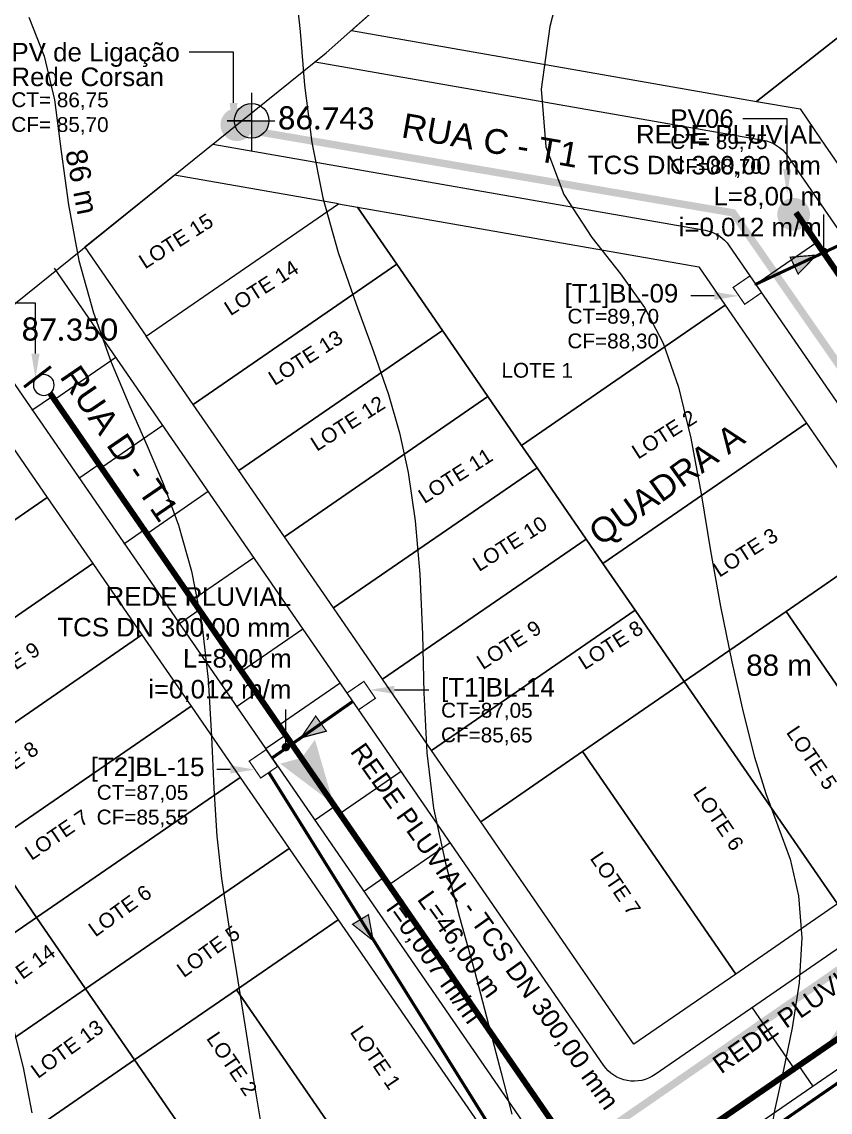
# Model space of a CAD drawing. Header units: metres. Extents: x 544427 to 544924, y 6774966 to 6775444.
# Drawn here: x 544624.8 to 544690.2, y 6775254.7 to 6775343 of the extents above; entities that cross this region are included whole.
import ezdxf
from ezdxf import colors
from ezdxf.entities.mleader import LeaderData, LeaderLine
from ezdxf.enums import TextEntityAlignment as Align
from ezdxf.math import Vec2, Vec3

# ---------------------------------------------------------------- set-up
doc = ezdxf.new("R2010")
doc.units = ezdxf.units.M
for name, color, linetype in [('AREA LOTE', 11, 'Continuous'), ('BL Pluvial', 6, 'Continuous'), ("BL'S", 5, 'Continuous'), ('COTA CURVA', 1, 'Continuous'), ('COTA LOTE', 23, 'Continuous'), ('COTAS QUADRA', 23, 'Continuous'), ('CURVAS INTERMEDIÁRIAS', 8, 'Continuous'), ('CURVAS MENORES', 8, 'Continuous'), ('DIV CALÇADAS', 8, 'Continuous'), ('LOTE', 8, 'Continuous'), ('PDF7_Texto', 1, 'Continuous'), ('PV CLOACAL', 12, 'Continuous'), ('REDE CLOACAL', 12, 'Continuous'), ('TERRENO', 6, 'Continuous'), ('TEXTO CLOACAL', 4, 'Continuous'), ('TEXTOS @ 1', 1, 'Continuous'), ('TEXTOS NORMAIS', 140, 'Continuous'), ('VÉRTICE', 7, 'Continuous'), ('ÁREA LOTE', 7, 'Continuous')]:
    doc.layers.add(name, color=color, linetype=linetype)
doc.layers.add('REDE PLUVIAL', color=212, linetype='Continuous', plot=False)
doc.styles.add('ARIAL', font='arial.ttf', dxfattribs={"height": 2})
doc.styles.add('escala 1_50', font='arial.ttf', dxfattribs={"height": 1.5})
doc.styles.add('PDF Calibri', font='calibri.ttf')
doc.styles.get("Standard").update_dxf_attribs({"font": 'arial.ttf'})

# ---------------------------------------------------------------- blocks, each defined once
blk = doc.blocks.new('FEATURE')
blk = doc.blocks.new('Quadra B')
at = {"layer": 'LOTE', "flags": 128}
for points in [[(544619.02, 6775315.926), (544623.215, 6775309.836), (544606.744, 6775298.491), (544603.404, 6775303.34)], [(544623.215, 6775309.836), (544626.902, 6775304.483), (544610.431, 6775293.138), (544607.425, 6775297.503), (544606.744, 6775298.491)], [(544626.902, 6775304.483), (544630.589, 6775299.13), (544614.118, 6775287.785), (544610.998, 6775292.314), (544610.431, 6775293.138)], [(544603.404, 6775303.34), (544606.744, 6775298.491), (544607.425, 6775297.503), (544590.954, 6775286.158), (544587.788, 6775290.754)], [(544630.589, 6775299.13), (544634.56, 6775293.365), (544618.089, 6775282.02), (544614.686, 6775286.961), (544614.118, 6775287.785)], [(544607.425, 6775297.503), (544610.431, 6775293.138), (544610.998, 6775292.314), (544594.527, 6775280.969), (544590.954, 6775286.158)], [(544634.56, 6775293.365), (544638.531, 6775287.6), (544622.06, 6775276.255), (544618.373, 6775281.608), (544618.089, 6775282.02)], [(544610.998, 6775292.314), (544614.118, 6775287.785), (544614.686, 6775286.961), (544598.215, 6775275.616), (544594.527, 6775280.969)], [(544614.686, 6775286.961), (544618.089, 6775282.02), (544618.373, 6775281.608), (544601.902, 6775270.263), (544598.215, 6775275.616)], [(544638.531, 6775287.6), (544642.501, 6775281.835), (544626.031, 6775270.49), (544622.06, 6775276.255)], [(544618.373, 6775281.608), (544622.06, 6775276.255), (544605.589, 6775264.91), (544601.902, 6775270.263)], [(544642.501, 6775281.835), (544646.472, 6775276.071), (544630.001, 6775264.726), (544626.031, 6775270.49)], [(544622.06, 6775276.255), (544626.031, 6775270.49), (544609.56, 6775259.145), (544605.589, 6775264.91)], [(544646.472, 6775276.071), (544650.443, 6775270.306), (544642.207, 6775264.633), (544633.972, 6775258.961), (544630.001, 6775264.726)], [(544626.031, 6775270.49), (544630.001, 6775264.726), (544613.53, 6775253.381), (544609.56, 6775259.145)], [(544650.443, 6775270.306), (544662.843, 6775252.303), (544654.607, 6775246.631), (544642.207, 6775264.633)], [(544630.001, 6775264.726), (544633.972, 6775258.961), (544625.737, 6775253.288), (544617.501, 6775247.616), (544613.53, 6775253.381)], [(544642.207, 6775264.633), (544654.607, 6775246.631), (544646.372, 6775240.958), (544633.972, 6775258.961)], [(544633.972, 6775258.961), (544646.372, 6775240.958), (544638.137, 6775235.286), (544625.737, 6775253.288)], [(544625.737, 6775253.288), (544638.137, 6775235.286), (544629.901, 6775229.613), (544617.501, 6775247.616)]]:
    blk.add_lwpolyline(points, close=True, dxfattribs=at)
at = {"layer": 'LOTE', "style": 'ARIAL'}
for s, rotation, p in [('LOTE 12', 35.85573, (544612.599, 6775306.929)), ('LOTE 11', 33.29883, (544616.866, 6775301.771)), ('LOTE 10', 33.9691, (544620.26, 6775296.199)), ('LOTE 20', 35.85573, (544597.087, 6775294.399)), ('LOTE 9', 33.30867, (544623.698, 6775290.781)), ('LOTE 19', 35.85573, (544600.664, 6775289.213)), ('LOTE 18', 35.85573, (544603.893, 6775283.914)), ('LOTE 8', 35.85573, (544623.623, 6775282.655)), ('LOTE 17', 35.85573, (544608.25, 6775278.766)), ('LOTE 7', 34.23209, (544627.668, 6775277.186)), ('LOTE 16', 35.85573, (544611.558, 6775273.397)), ('LOTE 6', 35.85573, (544632.774, 6775271.041)), ('LOTE 15', 35.85573, (544615.723, 6775267.96)), ('LOTE 5', 35.85573, (544639.929, 6775267.749)), ('LOTE 14', 35.85573, (544624.613, 6775265.964)), ('LOTE 13', 35.85573, (544628.501, 6775259.855)), ('LOTE 2', 304.15342, (544641.843, 6775258.66)), ('LOTE 1', 304.15342, (544653.463, 6775259.162)), ('LOTE 3', 304.15342, (544636.74, 6775248.46)), ('LOTE 4', 304.15342, (544628.298, 6775242.477))]:
    blk.add_text(s, height=1.2, rotation=rotation, dxfattribs=at).set_placement(p, align=Align.MIDDLE_CENTER)
blk = doc.blocks.new('Quadra A')
at = {"layer": 'LOTE', "flags": 128}
for points in [[(544650.473, 6775328.246), (544637.187, 6775330.568), (544629.951, 6775324.736), (544634.915, 6775317.53)], [(544650.473, 6775328.246), (544651.989, 6775327.981), (544655.185, 6775323.357), (544638.715, 6775312.013), (544634.915, 6775317.53)], [(544651.989, 6775327.981), (544679.612, 6775323.154), (544681.754, 6775320.043), (544665.283, 6775308.698), (544662.56, 6775312.651), (544658.873, 6775318.004), (544655.185, 6775323.357)], [(544655.185, 6775323.357), (544658.873, 6775318.004), (544642.402, 6775306.66), (544638.715, 6775312.013)], [(544681.754, 6775320.043), (544688.334, 6775310.49), (544671.863, 6775299.145), (544670.502, 6775301.122), (544666.531, 6775306.887), (544665.283, 6775308.698)], [(544658.873, 6775318.005), (544662.561, 6775312.651), (544646.09, 6775301.307), (544642.402, 6775306.66)], [(544662.561, 6775312.651), (544665.283, 6775308.698), (544666.531, 6775306.887), (544650.06, 6775295.542), (544646.09, 6775301.307)], [(544688.334, 6775310.49), (544694.914, 6775300.937), (544686.679, 6775295.265), (544678.443, 6775289.592), (544674.473, 6775295.357), (544671.863, 6775299.145)], [(544666.531, 6775306.887), (544670.502, 6775301.122), (544654.031, 6775289.777), (544650.06, 6775295.542)], [(544670.502, 6775301.122), (544671.863, 6775299.145), (544674.473, 6775295.357), (544658.002, 6775284.012), (544654.031, 6775289.777)], [(544694.914, 6775300.937), (544707.314, 6775282.935), (544699.079, 6775277.262), (544686.679, 6775295.265)], [(544674.473, 6775295.357), (544678.443, 6775289.592), (544670.208, 6775283.92), (544661.973, 6775278.247), (544658.002, 6775284.012)], [(544686.679, 6775295.265), (544699.079, 6775277.262), (544690.843, 6775271.59), (544678.443, 6775289.592)], [(544678.443, 6775289.592), (544690.843, 6775271.59), (544682.608, 6775265.917), (544670.208, 6775283.92)], [(544670.208, 6775283.92), (544682.608, 6775265.917), (544674.373, 6775260.245), (544661.973, 6775278.247)]]:
    blk.add_lwpolyline(points, close=True, dxfattribs=at)
at = {"layer": 'LOTE', "style": 'ARIAL'}
for s, rotation, p in [('LOTE 15', 32.51166, (544637.313, 6775325.247)), ('LOTE 14', 32.51166, (544644.221, 6775321.455)), ('LOTE 13', 32.51166, (544647.793, 6775315.802)), ('LOTE 1', 359.8332, (544666.54, 6775314.778)), ('LOTE 12', 32.51166, (544651.211, 6775310.487)), ('LOTE 2', 32.51166, (544676.809, 6775309.594)), ('LOTE 11', 32.51166, (544659.92, 6775306.246)), ('LOTE 10', 32.51166, (544664.332, 6775300.751)), ('LOTE 3', 32.51166, (544683.389, 6775300.041)), ('LOTE 9', 32.51166, (544664.252, 6775292.567)), ('LOTE 8', 32.51166, (544672.484, 6775292.554)), ('LOTE 4', 304.15342, (544697.363, 6775290.027)), ('LOTE 5', 304.15342, (544688.761, 6775283.427, 90.735)), ('LOTE 6', 304.15342, (544681.212, 6775278.493)), ('LOTE 7', 304.15342, (544672.883, 6775273.234))]:
    blk.add_text(s, height=1.2, rotation=rotation, dxfattribs=at).set_placement(p, align=Align.MIDDLE_CENTER)
blk = doc.blocks.new('ELEV')
at = {"layer": 'TEXTOS @ 1', "linetype": 'Continuous', "lineweight": 5}
h = blk.add_hatch(color=8, dxfattribs=at)
h.dxf.hatch_style = 1
h.paths.add_polyline_path([(2324.613, 356.928), (2323.679, 356.928), (2323.679, 355.994, 0.414214)])
h.paths.add_polyline_path([(2323.679, 357.861, 0.414214), (2322.745, 356.928), (2323.679, 356.928), (2323.679, 357.022)])
for points in [[(2323.679, 358.438), (2323.679, 357.022), (2323.679, 355.286)], [(2323.679, 356.928), (2322.361, 356.928), (2324.937, 356.928)]]:
    blk.add_lwpolyline(points, dxfattribs=at)
blk.add_circle((2323.679, 356.928), 0.934, dxfattribs=at)
blk = doc.blocks.new('PV CAB')
at = {"layer": 'PV CLOACAL', "color": 2}
blk.add_circle((546122.98, 6697476.25), 1.33, dxfattribs=at)
at = {"layer": 'TEXTO CLOACAL', "color": 12, "const_width": 0.385, "flags": 128}
blk.add_lwpolyline([(546120.8, 6697474.94), (546125.13, 6697474.91)], dxfattribs=at)

msp = doc.modelspace()

# ---------------------------------------------------------------- hatches: boundary and pattern name
at = {"layer": 'BL Pluvial'}
h = msp.add_hatch(color=256, dxfattribs=at)
h.dxf.hatch_style = 1
h.paths.add_polyline_path([(544689.024, 6775323.984), (544689.143, 6775324.106), (544687.014, 6775323.931), (544687.655, 6775322.574)])
h = msp.add_hatch(color=256, dxfattribs=at)
h.dxf.hatch_style = 1
h.paths.add_polyline_path([(544648.621, 6775286.796), (544647.426, 6775285.039), (544649.486, 6775285.571)])
h = msp.add_hatch(color=256, dxfattribs=at)
h.dxf.hatch_style = 1
h.paths.add_polyline_path([(544652.886, 6775270.713), (544651.601, 6775269.939), (544653.252, 6775268.739)])
at = {"layer": 'COTAS QUADRA'}
h = msp.add_hatch(color=256, dxfattribs=at)
h.dxf.hatch_style = 1
h.paths.add_polyline_path([(544689.399, 6775324.366, 0.103459), (544689.427, 6775324.231), (544690.046, 6775324.501, 0.812482)])
h = msp.add_hatch(color=256, dxfattribs=at)
h.dxf.hatch_style = 1
h.paths.add_polyline_path([(544689.737, 6775324.366), (544689.427, 6775324.231, 0.448835), (544689.907, 6775324.074)])
h = msp.add_hatch(color=256, dxfattribs=at)
h.dxf.hatch_style = 1
h.paths.add_polyline_path([(544690.075, 6775324.366, 0.103459), (544690.046, 6775324.501), (544689.737, 6775324.366), (544689.907, 6775324.074, 0.266473)])
h = msp.add_hatch(color=256, dxfattribs=at)
h.dxf.hatch_style = 1
h.paths.add_polyline_path([(544645.864, 6775284.283, 0.103459), (544645.893, 6775284.148), (544646.512, 6775284.419, 0.812482)])
h = msp.add_hatch(color=256, dxfattribs=at)
h.dxf.hatch_style = 1
h.paths.add_polyline_path([(544646.202, 6775284.283), (544645.893, 6775284.148, 0.448835), (544646.373, 6775283.992)])
h = msp.add_hatch(color=256, dxfattribs=at)
h.dxf.hatch_style = 1
h.paths.add_polyline_path([(544646.54, 6775284.283, 0.103459), (544646.512, 6775284.419), (544646.202, 6775284.283), (544646.373, 6775283.992, 0.266473)])
at = {"layer": 'PV CLOACAL'}
h = msp.add_hatch(color=256, dxfattribs=at)
h.dxf.hatch_style = 1
edge = h.paths.add_edge_path()
edge.add_arc((544642.243, 6775334.659), 1.328, 0, 360)
h = msp.add_hatch(color=256, dxfattribs=at)
h.dxf.hatch_style = 1
edge = h.paths.add_edge_path()
edge.add_arc((544687.291, 6775327.406), 1.328, 0, 360)
at = {"layer": 'REDE CLOACAL'}
for points in [[(544647.492, 6775283.418), (544645.741, 6775282.94), (544650.069, 6775279.679), (544648.563, 6775284.885)], [(544693.507, 6775262.723), (544692.971, 6775264.457), (544689.855, 6775260.024), (544695.008, 6775261.701)]]:
    msp.add_hatch(color=256, dxfattribs=at).paths.add_polyline_path(points)

# ---------------------------------------------------------------- linework, layer by layer
at = {"layer": 'BL Pluvial', "const_width": 0.1}
for points in [[(544683.332, 6775320.125), (544684.691, 6775321.061), (544683.755, 6775322.42), (544682.396, 6775321.484)], [(544652.088, 6775287.303), (544653.451, 6775288.233), (544652.521, 6775289.596), (544651.158, 6775288.666)], [(544644.174, 6775281.781), (544645.536, 6775282.712), (544644.606, 6775284.074), (544643.243, 6775283.144)]]:
    msp.add_lwpolyline(points, close=True, dxfattribs=at)
at = {"layer": 'COTAS QUADRA'}
for p, q in [((544689.712, 6775327.397), (544689.712, 6775324.305)), ((544646.177, 6775287.314, -95), (544646.177, 6775284.222, -95))]:
    msp.add_line(p, q, dxfattribs=at)
at = {"layer": 'CURVAS INTERMEDIÁRIAS'}
msp.add_polyline3d([(544623.988, 6775262.211, 85), (544624.947, 6775258.363, 85), (544625.642, 6775254.694, 85)], dxfattribs=at)
at = {"layer": 'CURVAS MENORES'}
for points in [[(544669.058, 6775348.341, 88), (544667.569, 6775342.611, 88), (544666.864, 6775337.537, 88), (544667.247, 6775332.874, 88), (544668.71, 6775329, 88), (544670.955, 6775325.533, 88), (544673.271, 6775322.589, 88), (544675.234, 6775319.871, 88), (544676.735, 6775316.978, 88), (544677.986, 6775313.42, 88), (544678.96, 6775309.289, 88), (544679.8, 6775304.782, 88), (544680.561, 6775300.181, 88), (544681.376, 6775295.659, 88), (544682.281, 6775291.18, 88), (544683.198, 6775287.111, 88), (544684.125, 6775283.464, 88), (544685.05, 6775280.527, 88), (544686.017, 6775277.922, 88), (544687.013, 6775275.213, 88), (544687.689, 6775272.257, 88), (544687.962, 6775268.839, 88), (544687.725, 6775265.209, 88), (544687.185, 6775261.564, 88), (544686.476, 6775258.157, 88), (544685.753, 6775254.878, 88), (544685.281, 6775252.128, 88)], [(544646.927, 6775346.234, 87), (544647.373, 6775342.21, 87), (544647.723, 6775337.87, 87), (544648.307, 6775333.214, 87), (544649.199, 6775328.732, 87), (544650.44, 6775324.304, 87), (544651.899, 6775320.13, 87), (544653.291, 6775316.294, 87), (544654.506, 6775312.831, 87), (544655.408, 6775309.714, 87), (544656.107, 6775306.504, 87), (544656.665, 6775302.599, 87), (544657.041, 6775298.283, 87), (544657.255, 6775293.398, 87), (544657.367, 6775288.664, 87), (544657.607, 6775283.817, 87), (544658.159, 6775279.353, 87), (544659.113, 6775274.881, 87), (544660.256, 6775270.527, 87), (544661.464, 6775266.168, 87), (544662.615, 6775261.825, 87), (544663.627, 6775257.924, 87), (544664.496, 6775254.561, 87)], [(544625.404, 6775343.35, 86), (544626.646, 6775340.205, 86), (544627.477, 6775336.662, 86), (544628.037, 6775332.483, 86), (544628.617, 6775328.167, 86), (544629.448, 6775323.675, 86), (544630.63, 6775319.442, 86), (544632.076, 6775315.443, 86), (544633.592, 6775311.855, 86), (544634.996, 6775308.674, 86), (544636.292, 6775305.607, 86), (544637.514, 6775302.258, 86), (544638.571, 6775298.523, 86), (544639.403, 6775294.249, 86), (544639.913, 6775289.749, 86), (544640.192, 6775285.146, 86), (544640.369, 6775280.923, 86), (544640.617, 6775277.072, 86), (544641, 6775273.636, 86), (544641.559, 6775269.961, 86), (544642.2, 6775266.029, 86), (544642.9, 6775261.644, 86), (544643.588, 6775257.36, 86), (544644.301, 6775253.15, 86)]]:
    msp.add_polyline3d(points, dxfattribs=at)
at = {"layer": 'DIV CALÇADAS', "flags": 128}
for points in [[(544648.579, 6775339.744), (544684.812, 6775333.412, -0.201311), (544686.766, 6775332.158), (544716.373, 6775289.174, 0.414214), (544720.546, 6775288.405), (544824.832, 6775360.236)], [(544640.293, 6775333.071), (544680.128, 6775326.109, -0.201311), (544682.082, 6775324.856), (544709.785, 6775284.636, -0.414214), (544709.016, 6775280.464), (544676.074, 6775257.774, -0.414214), (544671.902, 6775258.543), (544627.481, 6775323.035)], [(544621.491, 6775317.628), (544665.314, 6775254.005, -0.414214), (544664.545, 6775249.832), (544631.603, 6775227.142, -0.414214), (544627.43, 6775227.911), (544585.446, 6775288.866)], [(544747.913, 6775148.188), (544679.843, 6775247.013, -0.414214), (544680.612, 6775251.186), (544713.554, 6775273.876, -0.414214), (544717.727, 6775273.107), (544785.796, 6775174.281)]]:
    msp.add_lwpolyline(points, format="xyb", dxfattribs=at)
at = {"layer": 'LOTE', "flags": 128}
for points in [[(544781.506, 6775412.962), (544760.2, 6775438.89), (544722.13, 6775405.03), (544651.513, 6775342.277), (544684.296, 6775336.548)], [(544807.82, 6775380.939), (544781.506, 6775412.962), (544684.296, 6775336.548), (544687.809, 6775335.934), (544689.525, 6775333.442), (544705.4, 6775310.394)]]:
    msp.add_lwpolyline(points, close=True, dxfattribs=at)
at = {"layer": 'REDE CLOACAL'}
for p, q in [((544684.143, 6775321.688), (544689.172, 6775325.153)), ((544632.444, 6775315.829), (544627.505, 6775312.426)), ((544625.659, 6775311.54), (544627.327, 6775312.689)), ((544636.247, 6775310.307), (544631.308, 6775306.904)), ((544629.443, 6775306.047), (544631.111, 6775307.195)), ((544639.932, 6775304.958), (544634.992, 6775301.555)), ((544633.095, 6775300.744), (544634.763, 6775301.893)), ((544643.619, 6775299.605), (544638.679, 6775296.202)), ((544637.512, 6775294.245, 86), (544639.18, 6775295.394, 86)), ((544647.59, 6775293.84), (544642.65, 6775290.437)), ((544650.591, 6775289.457), (544645.651, 6775286.054)), ((544642.189, 6775287.542), (544643.856, 6775288.691)), ((544644.539, 6775284.13), (544646.206, 6775285.279)), ((544655.531, 6775282.31), (544650.592, 6775278.908)), ((544648.51, 6775278.366), (544650.177, 6775279.514)), ((544659.502, 6775276.545), (544654.562, 6775273.143)), ((544652.48, 6775272.601), (544654.148, 6775273.749)), ((544688.843, 6775256.854), (544687.708, 6775258.502))]:
    msp.add_line(p, q, dxfattribs=at)
at = {"layer": 'REDE CLOACAL', "const_width": 0.481, "flags": 128}
for points in [[(544489.242, 6775121.801), (544824.095, 6775352.443)], [(544489.242, 6775121.801), (544824.095, 6775352.443)], [(544787.168, 6775182.867), (544687.475, 6775327.551)], [(544787.168, 6775182.867), (544687.475, 6775327.551)], [(544739.406, 6775149.969), (544627.129, 6775312.916)], [(544739.406, 6775149.969), (544627.129, 6775312.916)]]:
    msp.add_lwpolyline(points, dxfattribs=at)
at = {"layer": 'REDE CLOACAL', "color": 104, "const_width": 0.6, "flags": 128}
msp.add_lwpolyline([(544505.031, 6775137.533), (544711.44, 6775280.47), (544712.209, 6775284.642), (544682.388, 6775327.527), (544641.976, 6775334.426)], dxfattribs=at)
at = {"layer": 'REDE CLOACAL', "flags": 128}
msp.add_lwpolyline([(544683.931, 6775263.186), (544687.335, 6775258.244)], dxfattribs=at)
msp.add_lwpolyline([(544683.931, 6775263.186), (544687.335, 6775258.244)], dxfattribs=at)
at = {"layer": 'REDE PLUVIAL', "const_width": 0.25, "flags": 128}
for points in [[(544684.225, 6775321.745), (544691.577, 6775325.175)], [(544651.623, 6775287.984), (544645.075, 6775283.388)], [(544644.831, 6775282.23), (544669.22, 6775243.157)]]:
    msp.add_lwpolyline(points, dxfattribs=at)
at = {"layer": 'REDE PLUVIAL', "const_width": 0.1, "flags": 128}
for points in [[(544687.014, 6775323.931), (544689.143, 6775324.106), (544687.655, 6775322.574)], [(544649.486, 6775285.571), (544647.42, 6775285.03), (544648.621, 6775286.796)], [(544651.601, 6775269.939), (544653.275, 6775268.613), (544652.886, 6775270.713)]]:
    msp.add_lwpolyline(points, close=True, dxfattribs=at)
at = {"layer": 'REDE PLUVIAL', "const_width": 0.25, "elevation": -90.735, "flags": 128}
msp.add_lwpolyline([(544724.68, 6775280.448), (544670.367, 6775242.94)], dxfattribs=at)
at = {"layer": 'TERRENO', "color": 4, "lineweight": 5}
for points in [[(544649.48, 6775340.47, 0), (544722.13, 6775405.03, 0)], [(544639.77, 6775332.65, 0), (544649.48, 6775340.47, 0)], [(544452.12, 6775181.41, 0), (544639.77, 6775332.65, 0)]]:
    msp.add_polyline3d(points, dxfattribs=at)

# ---------------------------------------------------------------- block references
at = {"color": 3, "xscale": -0.6307238147845814, "yscale": 0.6307238147845812, "zscale": 0.6307238147845812, "rotation": 216.9470111957378}
msp.add_blockref('PV CAB', (-2269757.847, 9944263.176), dxfattribs=at)
at = {"layer": 'COTA CURVA', "lineweight": 5}
ref = msp.add_blockref('FEATURE', (544628.345, 6775332.48, 182), dxfattribs=dict(at, xscale=2, yscale=2, zscale=2, rotation=281.1706637425161))
ref.add_attrib('NAME', '86 m', (544628.345, 6775332.48, 182), dxfattribs={"color": 7, "height": 1.7124, "rotation": 281.17066})
ref = msp.add_blockref('FEATURE', (544683.45, 6775290.056), dxfattribs=dict(at, xscale=2, yscale=2, zscale=2))
ref.add_attrib('NAME', '88 m', (544683.45, 6775290.056), dxfattribs={"color": 7, "height": 1.7124})
at = {"layer": 'TEXTOS @ 1', "color": 5, "linetype": 'Continuous', "lineweight": 5, "xscale": 1.5, "yscale": 1.5, "zscale": 1.5}
msp.add_blockref('ELEV', (541157.919, 6774799.585), dxfattribs=at)
at = {"layer": 'VÉRTICE'}
msp.add_blockref('Quadra A', (0, 0), dxfattribs=at)
at = {"layer": 'ÁREA LOTE'}
msp.add_blockref('Quadra B', (0, 0), dxfattribs=at)

# ---------------------------------------------------------------- texts
at = {"layer": 'AREA LOTE', "char_height": 2, "attachment_point": 1, "style": 'ARIAL'}
for s, insert, rotation in [('RUA C - T1', (544655.818, 6775335.617), 350.09281), ('RUA D - T1', (544629.5, 6775315.394), 304.38596)]:
    msp.add_mtext_dynamic_manual_height_columns(s, width=441.07188, gutter_width=10, heights=[0], dxfattribs=dict(at, insert=insert, rotation=rotation))
at = {"layer": 'AREA LOTE', "color": 8, "insert": (544670.494, 6775302.113, -188), "char_height": 2, "attachment_point": 1, "rotation": 35.68177, "style": 'ARIAL'}
msp.add_mtext_dynamic_manual_height_columns('QUADRA A', width=441.07188, gutter_width=10, heights=[0.29], dxfattribs=at)
at = {"layer": 'COTA LOTE', "char_height": 1.2, "attachment_point": 1, "rotation": 359.86705, "style": 'escala 1_50'}
for s, width, insert in [('CT= 86,75\\PCF= 85,70', 9.22182, (544623.998, 6775337.283)), ('CT= 89,75\\PCF=88,70', 8.55365, (544677.314, 6775333.898))]:
    msp.add_mtext_dynamic_manual_height_columns(s, width=width, gutter_width=17.5, heights=[0], dxfattribs=dict(at, insert=insert))
at = {"layer": 'COTAS QUADRA', "char_height": 1.2, "attachment_point": 1, "rotation": 359.86705, "style": 'escala 1_50'}
for s, width, insert in [('CT=89,70\\PCF=88,30', 10.58498, (544668.994, 6775319.762)), ('CT=87,05\\PCF=85,65', 9.02059, (544658.766, 6775287.873)), ('CT=87,05\\PCF=85,55', 10.5684, (544630.906, 6775281.226))]:
    msp.add_mtext_dynamic_manual_height_columns(s, width=width, gutter_width=17.5, heights=[0], dxfattribs=dict(at, insert=insert))
at = {"layer": 'PDF7_Texto', "linetype": 'Continuous', "lineweight": 5, "char_height": 1.7955, "attachment_point": 7, "style": 'PDF Calibri'}
for s, insert in [('86.743', (544645.564, 6775334.246)), ('87.350', (544624.821, 6775317.155))]:
    msp.add_mtext(s, dxfattribs=dict(at, insert=insert))
at = {"layer": 'TEXTOS NORMAIS', "char_height": 1.5, "attachment_point": 1, "style": 'escala 1_50'}
for s, width, heights, insert, rotation in [('{\\W8.534903; }REDE PLUVIAL \\P{\\W1.84246; }TCS DN 300,00 mm \\P{\\W9.65849;  }L=8,00 m\\P{\\W7.24724;  }i=0,012 m/m', 19.7531, [0], (544669.568, 6775334.657), 359.86705), ('{\\W7.478016; }REDE PLUVIAL \\P{\\W0.785573; }TCS DN 300,00 mm \\P{\\W9.13005;  }L=8,00 m\\P{\\W6.7188;  }i=0,012 m/m', 19.13778, [10.398], (544627.264, 6775297.249, -95), 359.86705), ('{\\W1.723531; }REDE PLUVIAL - TCS DN 300,00 mm \\P{\\W7.95412;   }L=46,00 m\\P{\\W7.484;   }i=0,007 m/m', 37.45741, [0], (544651.999, 6775285.61, -170), 305.37253), ('{\\W7.17535;  }REDE PLUVIAL TCS DN 600,00 mm \\P{\\W8.84756;    }L=66,00 m\\P{\\W8.49497;    }i=0,041 m/m', 50.88039, [0], (544673.718, 6775254.217), 35)]:
    msp.add_mtext_dynamic_manual_height_columns(s, width=width, gutter_width=17.5, heights=heights, dxfattribs=dict(at, insert=insert, rotation=rotation))

# ---------------------------------------------------------------- leaders
at = {"layer": "BL'S"}
ml = msp.add_multileader_mtext('Standard', dxfattribs=at)
ml.set_content('[T1]BL-09', color=256)
ml.set_leader_properties()
ml.build(insert=Vec2(0, 0))
ml.multileader.update_dxf_attribs({"dogleg_length": 1, "arrow_head_size": 2})
ctx = ml.context
ctx.base_point, ctx.char_height, ctx.arrow_head_size, ctx.landing_gap_size, ctx.plane_origin = Vec3(544667.994, 6775320.804), 1.5, 2, 1, Vec3(544688.351, 6775313.693)
ctx.text_align_type = 2
notes = []
notes.append((ctx, [(1, (1, 1, 0), (544679.961, 6775320.804), (-1, 0), 1, [(0, [(544682.864, 6775320.804)], 0, [])])]))
ctx.mtext.insert, ctx.mtext.alignment, ctx.mtext.line_spacing_factor, ctx.mtext.line_spacing_style, ctx.mtext.flow_direction = Vec3(544677.961, 6775321.762), 3, 0.4, 2, 5
ml = msp.add_multileader_mtext('Standard', dxfattribs=at)
ml.set_content('[T1]BL-14', color=256)
ml.set_leader_properties()
ml.build(insert=Vec2(0, 0))
ml.multileader.update_dxf_attribs({"dogleg_length": 1, "arrow_head_size": 2})
ctx = ml.context
ctx.base_point, ctx.char_height, ctx.arrow_head_size, ctx.landing_gap_size, ctx.plane_origin = Vec3(544657.766, 6775288.915), 1.5, 2, 1, Vec3(544655.401, 6775288.543)
notes.append((ctx, [(0, (1, 1, 0), (544655.924, 6775288.915), (1, 0), 1.841, [(0, [(544652.986, 6775288.915)], 0, [])])]))
ctx.mtext.insert, ctx.mtext.line_spacing_factor, ctx.mtext.line_spacing_style, ctx.mtext.flow_direction = Vec3(544658.766, 6775289.873), 0.4, 2, 5
ml = msp.add_multileader_mtext('Standard', dxfattribs=at)
ml.set_content('[T2]BL-15', color=256)
ml.set_leader_properties()
ml.build(insert=Vec2(0, 0))
ml.multileader.update_dxf_attribs({"dogleg_length": 1, "arrow_head_size": 2})
ctx = ml.context
ctx.base_point, ctx.char_height, ctx.arrow_head_size, ctx.landing_gap_size, ctx.plane_origin = Vec3(544629.645, 6775282.475), 1.5, 2, 1, Vec3(544651.28, 6775275.789)
ctx.text_align_type = 2
notes.append((ctx, [(1, (1, 1, 0), (544641.62, 6775282.475), (-1, 0), 1, [(0, [(544643.709, 6775282.463)], 0, [])])]))
ctx.mtext.insert, ctx.mtext.alignment, ctx.mtext.line_spacing_factor, ctx.mtext.line_spacing_style, ctx.mtext.flow_direction = Vec3(544639.62, 6775283.433), 3, 0.4, 2, 5
at = {"layer": 'TEXTO CLOACAL'}
ml = msp.add_multileader_mtext('Standard', dxfattribs=at)
ml.set_content('PV de Ligação\\P \\PRede Corsan', color=256)
ml.set_leader_properties()
ml.build(insert=Vec2(0, 0))
ml.multileader.update_dxf_attribs({"dogleg_length": 1, "arrow_head_size": 2})
ctx = ml.context
ctx.base_point, ctx.char_height, ctx.arrow_head_size, ctx.landing_gap_size, ctx.plane_origin = Vec3(544622.998, 6775340.52), 1.5, 2, 1, Vec3(544638.533, 6775324.687)
notes.append((ctx, [(0, (1, 1, 0), (544641.976, 6775340.52), (-1, 0), 3.586, [(0, [(544641.976, 6775334.426)], 0, [])])]))
ctx.mtext.insert, ctx.mtext.line_spacing_factor, ctx.mtext.line_spacing_style, ctx.mtext.flow_direction = Vec3(544623.998, 6775341.283), 0.4, 2, 5
ml = msp.add_multileader_mtext('Standard', dxfattribs=at)
ml.set_content('PV06', color=256)
ml.set_leader_properties()
ml.build(insert=Vec2(0, 0))
ml.multileader.update_dxf_attribs({"dogleg_length": 1, "arrow_head_size": 2})
ctx = ml.context
ctx.base_point, ctx.char_height, ctx.arrow_head_size, ctx.landing_gap_size, ctx.plane_origin = Vec3(544676.314, 6775335.135), 1.5, 2, 1, Vec3(544683.326, 6775319.302)
notes.append((ctx, [(0, (1, 1, 0), (544686.768, 6775335.135), (-1, 0), 3.586, [(0, [(544686.768, 6775329.042)], 0, [])])]))
ctx.mtext.insert, ctx.mtext.line_spacing_factor, ctx.mtext.line_spacing_style, ctx.mtext.flow_direction = Vec3(544677.314, 6775335.898), 0.4, 2, 5
ml = msp.add_multileader_mtext('Standard', dxfattribs=at)
ml.set_content('PV09', color=256)
ml.set_leader_properties()
ml.build(insert=Vec2(0, 0))
ml.multileader.update_dxf_attribs({"dogleg_length": 1, "arrow_head_size": 2})
ctx = ml.context
ctx.base_point, ctx.char_height, ctx.arrow_head_size, ctx.landing_gap_size, ctx.plane_origin = Vec3(544615.488, 6775320.221), 1.5, 2, 1, Vec3(544622.503, 6775304.388)
notes.append((ctx, [(0, (1, 1, 0), (544625.946, 6775320.221), (-1, 0), 3.586, [(0, [(544625.946, 6775314.128)], 0, [])])]))
ctx.mtext.insert, ctx.mtext.line_spacing_factor, ctx.mtext.line_spacing_style, ctx.mtext.flow_direction = Vec3(544616.488, 6775320.984), 0.4, 2, 5
for ctx, leaders in notes:
    for number, flags, end, landing, length, lines in leaders:
        leader = LeaderData()
        leader.index, (leader.has_last_leader_line, leader.has_dogleg_vector, leader.attachment_direction) = number, flags
        leader.last_leader_point, leader.dogleg_vector, leader.dogleg_length = Vec3(end), Vec3(landing), length
        for number, points, colour, breaks in lines:
            line = LeaderLine()
            line.index, line.vertices, line.color, line.breaks = number, Vec3.list(points), colors.encode_raw_color(colour), breaks
            leader.lines.append(line)
        ctx.leaders.append(leader)

doc.saveas('drawing.dxf')
